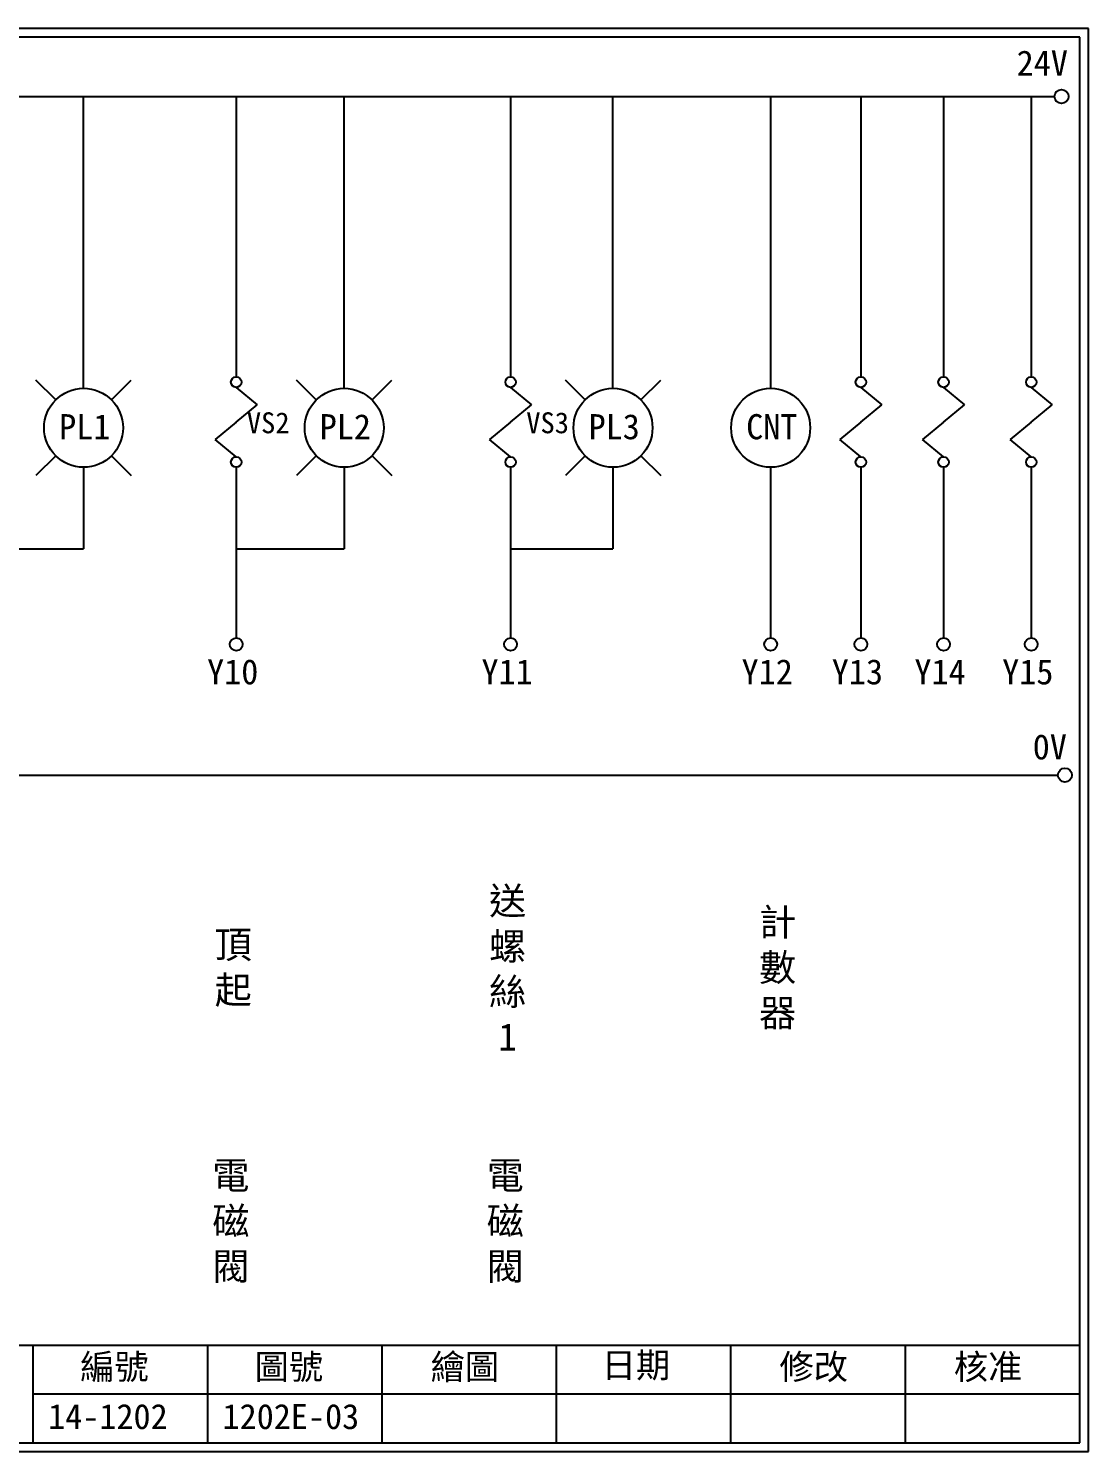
# Model space of a CAD drawing. Extents: x 926 to 1213, y 3 to 207.
# Drawn here: x 1060.8 to 1212.7, y 3 to 207 of the extents above; entities that cross this region are included whole.
import ezdxf

# ---------------------------------------------------------------- set-up
doc = ezdxf.new("R2010")
doc.units = 0
doc.layers.get('0').update_dxf_attribs({"linetype": 'CONTINUOUS'})
doc.layers.add('圖框層', color=7, linetype='CONTINUOUS')
doc.layers.add('標尺寸層', color=3, linetype='CONTINUOUS')
doc.styles.add('CNS', font='romanc.shx', dxfattribs={"bigfont": 'chineset.shx'})
doc.styles.add('STSL', font='KAIU.TTF')

msp = doc.modelspace()

# ---------------------------------------------------------------- linework, layer by layer
for p, q in [((1064.7, 153.73), (1061.87, 156.56)), ((1072.71, 153.73), (1075.54, 156.56)), ((1102.05, 153.73), (1099.22, 156.56)), ((1110.06, 153.73), (1112.88, 156.56)), ((1140.58, 153.73), (1137.75, 156.56)), ((1148.59, 153.73), (1151.42, 156.56)), ((1064.7, 145.73), (1061.87, 142.9)), ((1072.71, 145.73), (1075.54, 142.9)), ((1102.05, 145.73), (1099.22, 142.9)), ((1110.06, 145.73), (1112.88, 142.9)), ((1140.58, 145.73), (1137.75, 142.9)), ((1148.59, 145.73), (1151.42, 142.9))]:
    msp.add_line(p, q)
for centre in [(1208.88, 197.22), (1209.36, 99.96)]:
    msp.add_circle(centre, 1)
at = {"layer": '圖框層', "color": 7}
for p, q in [((1212.74, 206.97), (925.74, 206.97)), ((1212.74, 3), (1212.74, 206.97)), ((1211.49, 205.72), (926.99, 205.72)), ((1211.49, 4.25), (1211.49, 205.72)), ((926.99, 18.25), (1211.49, 18.25)), ((1061.49, 4.25), (1061.49, 18.25)), ((1086.49, 4.25), (1086.49, 18.25)), ((1111.49, 4.25), (1111.49, 18.25)), ((1136.49, 4.25), (1136.49, 18.25)), ((1161.49, 4.25), (1161.49, 18.25)), ((1186.49, 4.25), (1186.49, 18.25)), ((1061.49, 11.25), (1211.49, 11.25)), ((926.99, 4.25), (1211.49, 4.25)), ((925.74, 3), (1212.74, 3))]:
    msp.add_line(p, q, dxfattribs=at)
at = {"layer": '標尺寸層', "color": 7}
for p, q in [((930.28, 197.22), (1207.88, 197.22)), ((1090.57, 197.22), (1090.57, 157.03)), ((1129.9, 197.22), (1129.9, 157.03)), ((1167.18, 197.22), (1167.18, 155.39)), ((1180.11, 197.22), (1180.11, 157.03)), ((1191.96, 197.22), (1191.96, 157.03)), ((1204.53, 197.22), (1204.53, 157.03)), ((1090.57, 155.53), (1093.58, 153.04)), ((1129.9, 155.53), (1132.91, 153.04)), ((1180.11, 155.53), (1183.11, 153.04)), ((1191.96, 155.53), (1194.96, 153.04)), ((1204.53, 155.53), (1207.53, 153.04)), ((1090.57, 150.55), (1093.58, 153.04)), ((1129.9, 150.55), (1132.91, 153.04)), ((1180.11, 150.55), (1183.11, 153.04)), ((1191.96, 150.55), (1194.96, 153.04)), ((1204.53, 150.55), (1207.53, 153.04)), ((1090.57, 150.55), (1087.57, 148.06)), ((1129.9, 150.55), (1126.9, 148.06)), ((1180.11, 150.55), (1177.1, 148.06)), ((1191.96, 150.55), (1188.96, 148.06)), ((1204.53, 150.55), (1201.53, 148.06)), ((1090.57, 145.57), (1087.57, 148.06)), ((1129.9, 145.57), (1126.9, 148.06)), ((1180.11, 145.57), (1177.1, 148.06)), ((1191.96, 145.57), (1188.96, 148.06)), ((1204.53, 145.57), (1201.53, 148.06)), ((1090.57, 144.07), (1090.57, 119.62)), ((1129.9, 144.07), (1129.9, 119.62)), ((1167.18, 144.07), (1167.18, 119.62)), ((1180.11, 144.07), (1180.11, 119.62)), ((1191.96, 144.07), (1191.96, 119.62)), ((1204.53, 144.07), (1204.53, 119.62)), ((930.49, 99.96), (1208.36, 99.96))]:
    msp.add_line(p, q, dxfattribs=at)
at = {"layer": '標尺寸層'}
for p, q in [((1068.7, 155.39), (1068.7, 197.22)), ((1106.05, 155.39), (1106.05, 197.22)), ((1144.58, 155.39), (1144.58, 197.22)), ((1068.7, 144.07), (1068.7, 132.38)), ((1106.05, 144.07), (1106.05, 132.38)), ((1144.58, 144.07), (1144.58, 132.38)), ((1050.85, 132.38), (1068.7, 132.38)), ((1090.57, 132.38), (1106.05, 132.38)), ((1129.9, 132.38), (1144.58, 132.38))]:
    msp.add_line(p, q, dxfattribs=at)
at = {"layer": '標尺寸層', "color": 7}
for centre, radius in [((1068.7, 149.73), 5.66), ((1090.57, 156.28), 0.751), ((1106.05, 149.73), 5.66), ((1129.9, 156.28), 0.751), ((1144.58, 149.73), 5.66), ((1167.18, 149.73), 5.66), ((1180.11, 156.28), 0.751), ((1191.96, 156.28), 0.751), ((1204.53, 156.28), 0.751), ((1090.57, 144.82), 0.751), ((1129.9, 144.82), 0.751), ((1180.11, 144.82), 0.751), ((1191.96, 144.82), 0.751), ((1204.53, 144.82), 0.751), ((1090.57, 118.7), 0.92), ((1129.9, 118.7), 0.92), ((1167.18, 118.7), 0.92), ((1180.11, 118.7), 0.92), ((1191.96, 118.7), 0.92), ((1204.53, 118.7), 0.92)]:
    msp.add_circle(centre, radius, dxfattribs=at)

# ---------------------------------------------------------------- texts
at = {"layer": '圖框層', "color": 4, "style": 'STSL'}
for s, height, p in [('24V', 3.6, (1202.44, 200.22)), ('PL1', 3.6, (1065.19, 148.09)), ('VS2', 3, (1092.1, 148.95)), ('PL2', 3.6, (1102.54, 148.09)), ('VS3', 3, (1132.15, 148.95)), ('PL3', 3.6, (1141.08, 148.09)), ('CNT', 3.6, (1163.67, 148.09)), ('Y10', 3.6, (1086.4, 112.96)), ('Y11', 3.6, (1125.73, 112.96)), ('Y12', 3.6, (1163.01, 112.96)), ('Y13', 3.6, (1175.94, 112.96)), ('Y14', 3.6, (1187.79, 112.96)), ('Y15', 3.6, (1200.36, 112.96)), ('0V', 3.6, (1204.74, 102.2)), ('編號', 3.6, (1068.21, 13.34)), ('圖號', 3.6, (1093.21, 13.34)), ('繪圖', 3.6, (1118.44, 13.34)), ('日期', 3.6, (1142.96, 13.59)), ('修改', 3.6, (1168.44, 13.34)), ('核准', 3.6, (1193.44, 13.34)), ('14-1202', 3.6, (1063.61, 6.22)), ('1202E-03', 3.6, (1088.61, 6.22))]:
    msp.add_text(s, height=height, dxfattribs=at).set_placement(p)
at = {"layer": '標尺寸層', "color": 7, "char_height": 3.9, "attachment_point": 5, "style": 'CNS'}
for s, insert, width in [('{\\fDFKai-SB|b0|i0|c136|p65;送螺絲\\P1}', (1129.48, 72.17), 2.8481), ('{\\fDFKai-SB|b0|i0|c136|p65;計數器}', (1168.18, 72.17), 2.8481), ('{\\fDFKai-SB|b0|i0|c136|p65;頂起}', (1090.15, 72.17), 2.8481), ('{\\fDFKai-SB|b0|i0|c136|p65;電磁閥}', (1089.81, 35.84), 8.6627), ('{\\fDFKai-SB|b0|i0|c136|p65;電磁閥}', (1129.14, 35.84), 8.6627)]:
    msp.add_mtext(s, dxfattribs=dict(at, insert=insert, width=width))

doc.saveas('drawing.dxf')
